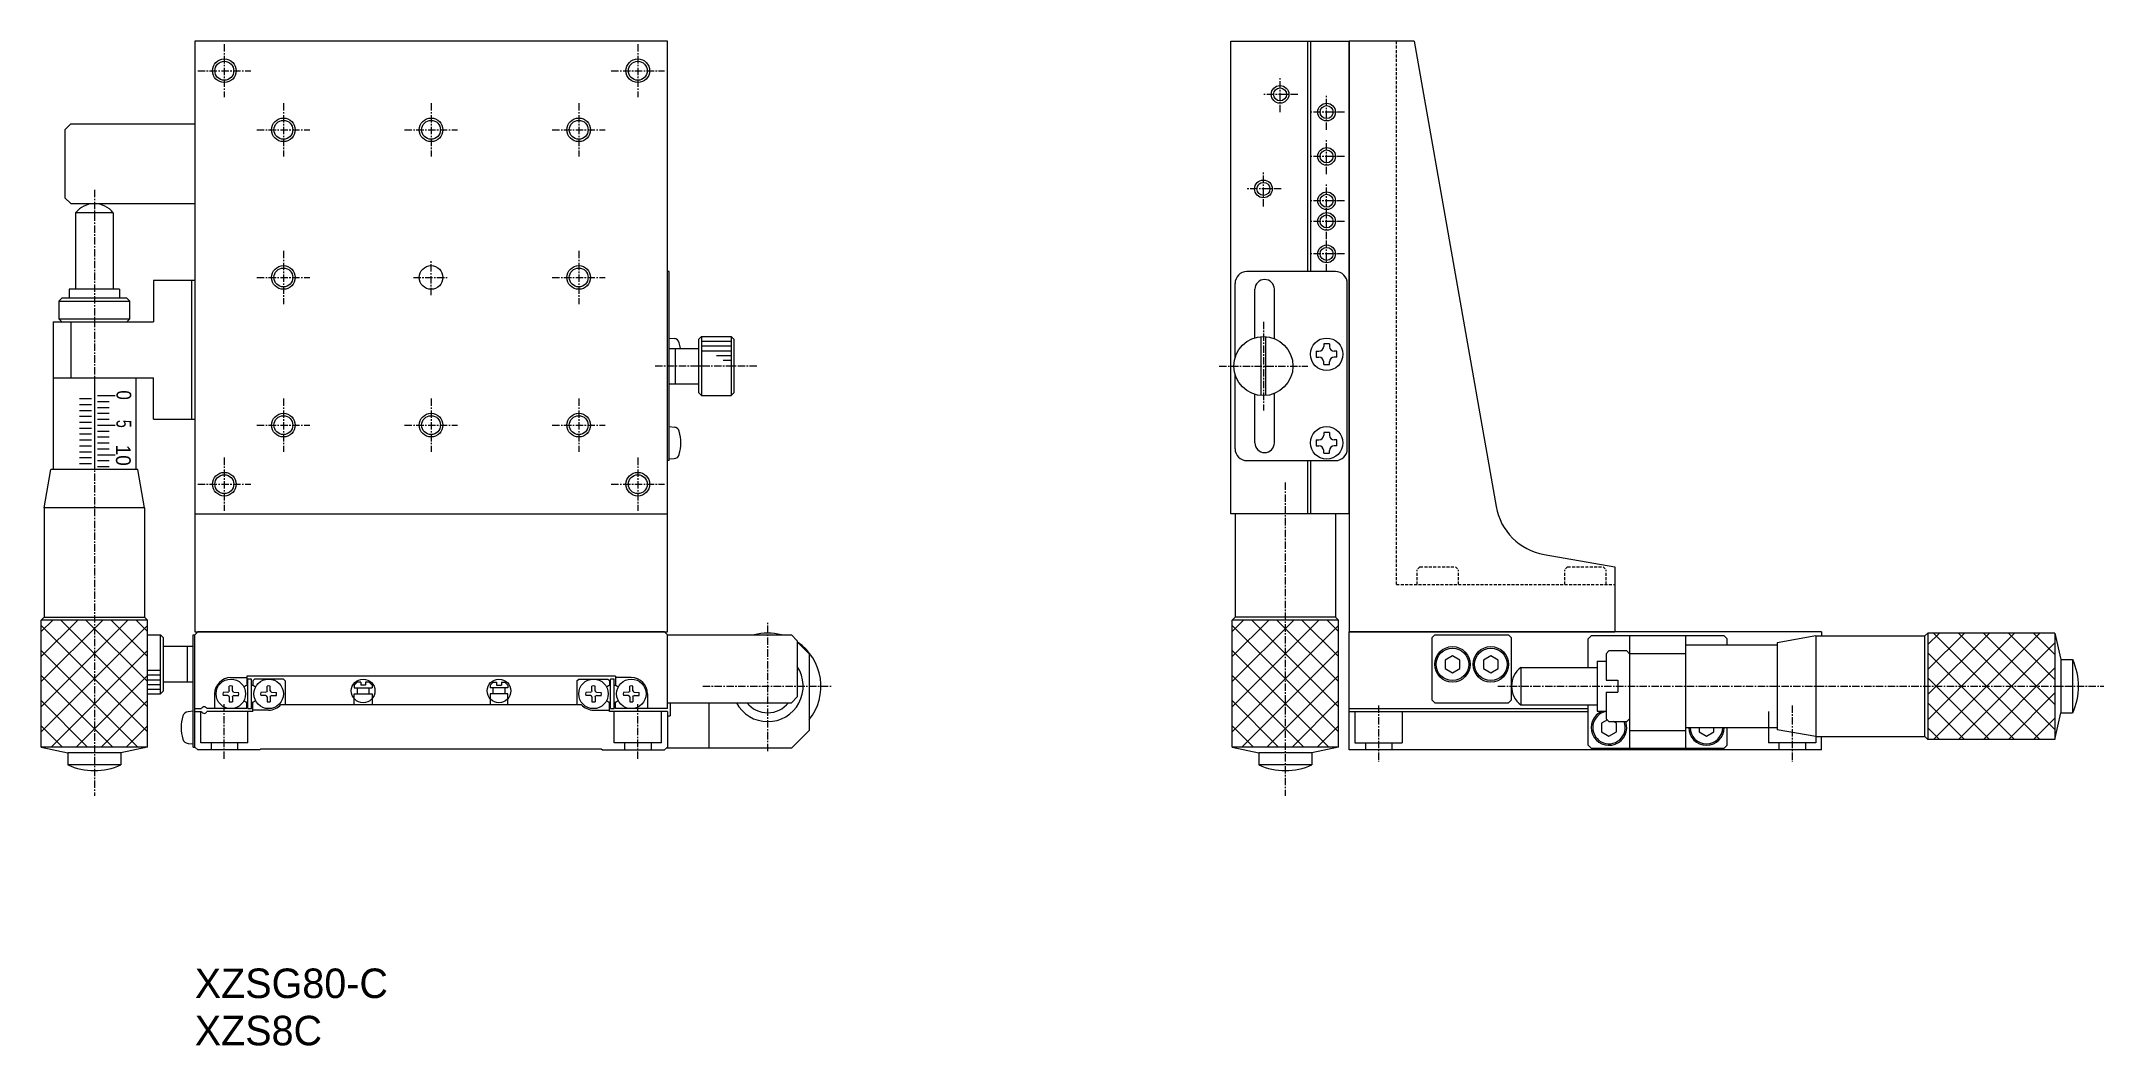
# Model space of a CAD drawing. Extents: x 87 to 436, y 33 to 203.
import ezdxf

# ---------------------------------------------------------------- set-up
doc = ezdxf.new("R2010")
doc.units = 0
doc.linetypes.add('CENTER', pattern=[2, 1.25, -0.25, 0.25, -0.25])
doc.linetypes.add('DASHED', pattern=[0.75, 0.5, -0.25])
doc.layers.get('0').update_dxf_attribs({"linetype": 'CONTINUOUS'})
doc.layers.add('CENTER', color=1, linetype='CENTER')

msp = doc.modelspace()

# ---------------------------------------------------------------- linework, layer by layer
at = {"color": 7, "linetype": 'CONTINUOUS'}
for p, q in [((113.25, 203.23), (113.25, 123.23)), ((113.25, 203.23), (113.25, 103.23)), ((193.25, 203.23), (113.25, 203.23)), ((193.25, 123.23), (193.25, 203.23)), ((193.25, 103.23), (193.25, 203.23)), ((288.67, 123.23), (288.67, 203.23)), ((288.67, 203.23), (308.67, 203.23)), ((301.67, 164.23), (301.67, 203.23)), ((302.17, 164.23), (302.17, 203.23)), ((308.67, 123.23), (308.67, 203.23)), ((308.67, 203.23), (308.67, 103.23)), ((319.67, 203.23), (308.67, 203.23)), ((319.67, 203.23), (333.56, 124.45)), ((91.25, 188.23), (92.25, 189.23)), ((92.25, 189.23), (113.25, 189.23)), ((91.25, 188.23), (91.25, 176.73)), ((92.25, 175.73), (91.25, 176.73)), ((92.25, 175.73), (113.25, 175.73)), ((99.43, 174.16), (93.08, 174.16)), ((93.08, 174.16), (93.08, 161.23)), ((99.43, 174.16), (99.43, 161.23)), ((193.55, 164.23), (193.25, 164.23)), ((193.55, 132.23), (193.55, 164.23)), ((306.37, 164.23), (291.37, 164.23)), ((100.5, 161.23), (92, 161.23)), ((92, 161.23), (92, 159.73)), ((100.5, 161.23), (100.5, 159.73)), ((113.25, 162.73), (106.25, 162.73)), ((106.25, 162.73), (106.25, 155.73)), ((112.75, 139.23), (112.75, 162.73)), ((289.37, 149.63), (289.37, 162.23)), ((292.72, 153.01), (292.72, 161.23)), ((296.02, 152.87), (296.02, 161.23)), ((308.37, 134.23), (308.37, 162.23)), ((90.75, 159.73), (90.25, 159.23)), ((90.25, 159.23), (102.25, 159.23)), ((90.25, 159.23), (90.25, 156.23)), ((101.75, 159.73), (90.75, 159.73)), ((101.75, 159.73), (102.25, 159.23)), ((102.25, 156.23), (102.25, 159.23)), ((89.25, 155.73), (106.25, 155.73)), ((89.25, 155.73), (89.25, 146.23)), ((90.25, 156.23), (102.25, 156.23)), ((90.75, 155.73), (90.25, 156.23)), ((92.25, 155.73), (92.25, 146.23)), ((102.25, 156.23), (101.75, 155.73)), ((193.55, 152.98), (194.4, 152.9)), ((193.55, 151.23), (198.55, 151.23)), ((194.55, 151.23), (194.55, 145.23)), ((199.05, 153.23), (198.55, 152.73)), ((198.55, 152.73), (198.55, 143.73)), ((199.05, 153.23), (204.05, 153.23)), ((199.05, 153.23), (199.05, 143.23)), ((204.05, 153.23), (204.05, 143.23)), ((204.55, 152.73), (204.05, 153.23)), ((204.55, 143.73), (204.55, 152.73)), ((293.77, 143.24), (293.77, 153.21)), ((294.57, 143.24), (294.57, 153.21)), ((303.12, 150.73), (303.57, 150.73)), ((303.12, 150.73), (303.12, 149.73)), ((304.37, 151.98), (304.37, 151.53)), ((305.37, 151.98), (304.37, 151.98)), ((305.37, 151.98), (305.37, 151.53)), ((306.62, 150.73), (306.17, 150.73)), ((306.62, 149.73), (306.62, 150.73)), ((289.37, 134.23), (289.37, 146.83)), ((303.12, 149.73), (303.57, 149.73)), ((304.37, 148.48), (304.37, 148.93)), ((304.37, 148.48), (305.37, 148.48)), ((305.37, 148.48), (305.37, 148.93)), ((306.62, 149.73), (306.17, 149.73)), ((89.25, 146.23), (106.25, 146.23)), ((89.25, 146.23), (89.25, 130.73)), ((103.25, 146.23), (103.25, 130.73)), ((106.25, 139.23), (106.25, 146.23)), ((193.55, 145.23), (198.55, 145.23)), ((198.55, 143.73), (199.05, 143.23)), ((199.05, 143.23), (204.05, 143.23)), ((204.05, 143.23), (204.55, 143.73)), ((292.72, 135.23), (292.72, 143.44)), ((296.02, 135.23), (296.02, 143.58)), ((106.25, 139.23), (113.25, 139.23)), ((193.55, 137.98), (194.4, 137.9)), ((304.37, 136.98), (304.37, 136.53)), ((305.37, 136.98), (304.37, 136.98)), ((305.37, 136.98), (305.37, 136.53)), ((303.12, 135.73), (303.57, 135.73)), ((303.12, 135.73), (303.12, 134.73)), ((303.12, 134.73), (303.57, 134.73)), ((304.37, 133.48), (304.37, 133.93)), ((304.37, 133.48), (305.37, 133.48)), ((305.37, 133.48), (305.37, 133.93)), ((306.62, 135.73), (306.17, 135.73)), ((306.62, 134.73), (306.17, 134.73)), ((306.62, 134.73), (306.62, 135.73)), ((87.75, 124.23), (88.9, 130.73)), ((103.61, 130.73), (88.9, 130.73)), ((104.75, 124.23), (103.61, 130.73)), ((193.55, 132.23), (193.25, 132.23)), ((194.4, 132.55), (193.55, 132.48)), ((291.37, 132.23), (306.37, 132.23)), ((301.67, 123.23), (301.67, 132.23)), ((302.17, 123.23), (302.17, 132.23)), ((104.75, 124.23), (87.75, 124.23)), ((87.75, 124.23), (87.75, 105.73)), ((104.75, 124.23), (104.75, 105.73)), ((113.25, 123.23), (193.25, 123.23)), ((308.67, 123.23), (288.67, 123.23)), ((289.37, 123.23), (289.37, 105.73)), ((306.37, 123.23), (306.37, 105.73)), ((341.68, 116.34), (353.67, 114.23)), ((353.67, 114.23), (353.67, 103.23)), ((87.75, 105.73), (87.25, 105.23)), ((105.25, 105.23), (87.25, 105.23)), ((87.25, 83.73), (87.25, 105.23)), ((87.75, 105.73), (104.75, 105.73)), ((104.75, 105.73), (105.25, 105.23)), ((105.25, 83.73), (105.25, 105.23)), ((289.37, 105.73), (288.87, 105.23)), ((306.87, 105.23), (288.87, 105.23)), ((288.87, 83.73), (288.87, 105.23)), ((306.37, 105.73), (289.37, 105.73)), ((306.37, 105.73), (306.87, 105.23)), ((306.87, 83.73), (306.87, 105.23)), ((105.25, 102.73), (107.45, 102.73)), ((107.45, 102.73), (107.95, 102.23)), ((107.95, 93.23), (107.95, 102.23)), ((112.95, 83.73), (112.95, 102.73)), ((112.95, 102.73), (113.25, 102.73)), ((113.25, 102.73), (113.75, 103.23)), ((113.25, 103.23), (193.25, 103.23)), ((113.25, 83.73), (113.25, 102.73)), ((192.75, 103.23), (113.75, 103.23)), ((193.25, 102.73), (192.75, 103.23)), ((193.25, 90.23), (193.25, 102.73)), ((193.25, 102.73), (214.25, 102.73)), ((214.25, 102.73), (215.25, 101.73)), ((215.25, 101.73), (215.25, 92.23)), ((215.25, 101.53), (217.25, 99.53)), ((308.67, 103.23), (353.67, 103.23)), ((388.67, 103.23), (308.67, 103.23)), ((308.67, 83.23), (308.67, 103.23)), ((308.67, 103.23), (353.67, 103.23)), ((323.17, 102.73), (322.67, 102.23)), ((322.67, 102.23), (322.67, 91.73)), ((323.17, 102.73), (335.67, 102.73)), ((336.17, 102.23), (335.67, 102.73)), ((336.17, 91.73), (336.17, 102.23)), ((349.67, 102.53), (349.17, 102.03)), ((349.17, 97.2), (349.17, 102.03)), ((372.17, 102.53), (349.67, 102.53)), ((356.17, 102.53), (356.17, 83.53)), ((365.67, 83.53), (365.67, 102.53)), ((372.67, 102.03), (372.17, 102.53)), ((372.67, 101.03), (372.67, 102.03)), ((387.67, 102.53), (381.17, 101.38)), ((381.17, 101.38), (381.17, 86.67)), ((387.67, 102.53), (387.67, 85.53)), ((387.67, 102.53), (406.17, 102.53)), ((388.67, 103.23), (388.67, 102.53)), ((406.17, 102.53), (406.67, 103.03)), ((406.17, 85.53), (406.17, 102.53)), ((428.17, 103.03), (406.67, 103.03)), ((428.17, 103.03), (429.17, 98.53)), ((112.95, 100.73), (107.95, 100.73)), ((111.95, 100.73), (111.95, 94.73)), ((217.25, 99.53), (217.25, 86.53)), ((326.17, 99.17), (324.92, 98.45)), ((324.92, 98.45), (324.92, 97)), ((327.42, 98.45), (326.17, 99.17)), ((327.42, 97), (327.42, 98.45)), ((332.67, 99.17), (331.42, 98.45)), ((331.42, 98.45), (331.42, 97)), ((333.92, 98.45), (332.67, 99.17)), ((333.92, 97), (333.92, 98.45)), ((350.67, 98.28), (350.67, 89.78)), ((350.67, 98.28), (352.17, 98.28)), ((352.17, 99.53), (352.67, 100.03)), ((352.17, 99.53), (352.17, 95.03)), ((355.67, 100.03), (352.67, 100.03)), ((355.67, 100.03), (356.17, 99.53)), ((365.67, 99.53), (356.17, 99.53)), ((365.67, 101.03), (381.17, 101.03)), ((429.17, 98.53), (431.17, 98.53)), ((112.95, 94.73), (107.95, 94.73)), ((119.35, 95.48), (122.05, 95.48)), ((122.05, 95.73), (122.05, 94.14)), ((184.45, 95.73), (122.05, 95.73)), ((122.25, 90.23), (122.25, 95.23)), ((122.85, 95.23), (122.25, 95.23)), ((122.85, 90.23), (122.85, 95.23)), ((123.05, 94.93), (123.35, 95.23)), ((123.05, 94.93), (123.05, 94.14)), ((128.25, 95.23), (123.35, 95.23)), ((128.55, 94.93), (128.25, 95.23)), ((128.55, 94.93), (128.55, 90.93)), ((140.25, 94.23), (140.75, 94.73)), ((141.35, 94.73), (140.75, 94.73)), ((141.35, 94.73), (141.35, 94.23)), ((142.15, 94.73), (142.15, 94.23)), ((142.75, 94.73), (142.15, 94.73)), ((143.25, 94.23), (142.75, 94.73)), ((163.25, 94.23), (163.75, 94.73)), ((163.75, 94.73), (164.35, 94.73)), ((164.35, 94.73), (164.35, 94.23)), ((165.15, 94.73), (165.15, 94.23)), ((165.15, 94.73), (165.75, 94.73)), ((166.25, 94.23), (165.75, 94.73)), ((177.95, 94.93), (178.25, 95.23)), ((177.95, 94.93), (177.95, 90.93)), ((178.25, 95.23), (183.15, 95.23)), ((183.45, 94.93), (183.15, 95.23)), ((183.45, 94.93), (183.45, 94.14)), ((183.65, 90.23), (183.65, 95.23)), ((184.25, 95.23), (183.65, 95.23)), ((184.25, 90.23), (184.25, 95.23)), ((184.45, 95.73), (184.45, 94.14)), ((187.15, 95.48), (184.45, 95.48)), ((324.92, 97), (326.17, 96.28)), ((326.17, 96.28), (327.42, 97)), ((331.42, 97), (332.67, 96.28)), ((332.67, 96.28), (333.92, 97)), ((337.74, 97.2), (350.67, 97.2)), ((352.17, 95.03), (354.17, 95.03)), ((354.17, 95.03), (354.17, 93.03)), ((105.25, 92.73), (107.45, 92.73)), ((107.45, 92.73), (107.95, 93.23)), ((116.6, 92.73), (116.6, 90.23)), ((118.87, 93), (118.03, 92.99)), ((118.87, 92.45), (118.03, 92.47)), ((118.87, 93), (119.01, 93.06)), ((118.87, 92.45), (119.01, 92.39)), ((119.08, 93.22), (119.01, 93.06)), ((119.08, 92.23), (119.01, 92.39)), ((119.08, 93.22), (119.09, 94.05)), ((119.08, 92.23), (119.09, 91.4)), ((119.63, 93.22), (119.61, 94.05)), ((119.63, 92.23), (119.61, 91.4)), ((119.63, 93.22), (119.7, 93.06)), ((119.63, 92.23), (119.7, 92.39)), ((119.84, 93), (119.7, 93.06)), ((119.84, 92.45), (119.7, 92.39)), ((119.84, 93), (120.68, 92.99)), ((119.84, 92.45), (120.68, 92.47)), ((122.05, 90.23), (122.05, 91.31)), ((123.05, 89.73), (123.05, 91.31)), ((125.27, 93), (124.43, 92.99)), ((125.27, 92.45), (124.43, 92.47)), ((125.27, 93), (125.41, 93.06)), ((125.27, 92.45), (125.41, 92.39)), ((125.48, 93.22), (125.41, 93.06)), ((125.48, 92.23), (125.41, 92.39)), ((125.48, 93.22), (125.49, 94.05)), ((125.48, 92.23), (125.49, 91.4)), ((126.03, 93.22), (126.01, 94.05)), ((126.03, 92.23), (126.01, 91.4)), ((126.03, 93.22), (126.1, 93.06)), ((126.03, 92.23), (126.1, 92.39)), ((126.24, 93), (126.1, 93.06)), ((126.24, 92.45), (126.1, 92.39)), ((126.24, 93), (127.08, 92.99)), ((126.24, 92.45), (127.08, 92.47)), ((127.83, 90.93), (178.68, 90.93)), ((140.25, 94.23), (140.25, 93.73)), ((140.25, 93.73), (143.25, 93.73)), ((140.25, 90.93), (140.25, 92.73)), ((140.25, 92.73), (143.25, 92.73)), ((140.75, 93.73), (140.75, 92.73)), ((142.15, 94.23), (141.35, 94.23)), ((142.75, 92.73), (142.75, 93.73)), ((143.25, 94.23), (143.25, 93.73)), ((143.25, 92.73), (143.25, 90.93)), ((163.25, 94.23), (163.25, 93.73)), ((166.25, 93.73), (163.25, 93.73)), ((163.25, 92.73), (163.25, 90.93)), ((166.25, 92.73), (163.25, 92.73)), ((163.75, 92.73), (163.75, 93.73)), ((164.35, 94.23), (165.15, 94.23)), ((165.75, 93.73), (165.75, 92.73)), ((166.25, 94.23), (166.25, 93.73)), ((166.25, 90.93), (166.25, 92.73)), ((180.27, 93), (179.43, 92.99)), ((180.27, 92.45), (179.43, 92.47)), ((180.27, 93), (180.41, 93.06)), ((180.27, 92.45), (180.41, 92.39)), ((180.48, 93.22), (180.41, 93.06)), ((180.48, 92.23), (180.41, 92.39)), ((180.48, 93.22), (180.49, 94.05)), ((180.48, 92.23), (180.49, 91.4)), ((181.03, 93.22), (181.01, 94.05)), ((181.03, 92.23), (181.01, 91.4)), ((181.03, 93.22), (181.1, 93.06)), ((181.03, 92.23), (181.1, 92.39)), ((181.24, 93), (181.1, 93.06)), ((181.24, 92.45), (181.1, 92.39)), ((181.24, 93), (182.08, 92.99)), ((181.24, 92.45), (182.08, 92.47)), ((183.45, 89.73), (183.45, 91.31)), ((184.45, 90.23), (184.45, 91.31)), ((186.67, 93), (185.83, 92.99)), ((186.67, 92.45), (185.83, 92.47)), ((186.67, 93), (186.81, 93.06)), ((186.67, 92.45), (186.81, 92.39)), ((186.88, 93.22), (186.81, 93.06)), ((186.88, 92.23), (186.81, 92.39)), ((186.88, 93.22), (186.89, 94.05)), ((186.88, 92.23), (186.89, 91.4)), ((187.43, 93.22), (187.41, 94.05)), ((187.43, 92.23), (187.41, 91.4)), ((187.43, 93.22), (187.5, 93.06)), ((187.43, 92.23), (187.5, 92.39)), ((187.64, 93), (187.5, 93.06)), ((187.64, 92.45), (187.5, 92.39)), ((187.64, 93), (188.48, 92.99)), ((187.64, 92.45), (188.48, 92.47)), ((189.9, 92.73), (189.9, 90.23)), ((193.25, 91.23), (214.25, 91.23)), ((193.75, 91.23), (193.75, 89.03)), ((200.25, 91.23), (200.25, 83.53)), ((215.25, 92.23), (214.25, 91.23)), ((322.67, 91.73), (323.17, 91.23)), ((323.17, 91.23), (335.67, 91.23)), ((335.67, 91.23), (336.17, 91.73)), ((337.74, 90.85), (350.67, 90.85)), ((349.17, 84.03), (349.17, 90.85)), ((352.17, 93.03), (352.17, 88.53)), ((352.17, 93.03), (354.17, 93.03)), ((112.95, 89.78), (112.11, 89.7)), ((113.25, 90.23), (114.4, 90.23)), ((113.25, 89.73), (114.4, 89.73)), ((122.05, 90.23), (115.31, 90.23)), ((123.05, 89.73), (115.31, 89.73)), ((122.25, 90.23), (122.85, 90.23)), ((125.75, 89.98), (123.05, 89.98)), ((180.75, 89.98), (183.45, 89.98)), ((193.25, 89.73), (183.45, 89.73)), ((183.65, 90.23), (184.25, 90.23)), ((193.25, 90.23), (184.45, 90.23)), ((193.25, 89.73), (193.25, 83.73)), ((193.25, 89.03), (193.75, 89.03)), ((308.67, 90.23), (349.17, 90.23)), ((308.67, 89.73), (349.17, 89.73)), ((350.67, 89.78), (352.17, 89.78)), ((352.39, 88.31), (351.42, 87.75)), ((351.42, 87.75), (351.42, 86.3)), ((352.17, 88.53), (352.67, 88.03)), ((352.67, 88.03), (355.67, 88.03)), ((353.92, 87.75), (353.44, 88.03)), ((353.92, 86.3), (353.92, 87.75)), ((356.17, 88.53), (355.67, 88.03)), ((428.17, 85.03), (429.17, 89.53)), ((429.17, 89.53), (431.17, 89.53)), ((112.11, 84.35), (112.95, 84.28)), ((217.25, 86.53), (214.25, 83.53)), ((349.17, 84.03), (349.67, 83.53)), ((351.42, 86.3), (352.67, 85.58)), ((352.67, 85.58), (353.92, 86.3)), ((356.17, 86.53), (365.67, 86.53)), ((365.67, 87.03), (381.17, 87.03)), ((367.92, 87.03), (367.92, 86.3)), ((367.92, 86.3), (369.17, 85.58)), ((369.17, 85.58), (370.42, 86.3)), ((370.42, 86.3), (370.42, 87.03)), ((372.17, 83.53), (372.67, 84.03)), ((372.67, 84.03), (372.67, 87.03)), ((387.67, 85.53), (381.17, 86.67)), ((387.67, 85.53), (406.17, 85.53)), ((388.67, 83.23), (388.67, 85.53)), ((406.17, 85.53), (406.67, 85.03)), ((428.17, 85.03), (406.67, 85.03)), ((105.25, 83.73), (87.25, 83.73)), ((87.25, 83.73), (91.75, 82.73)), ((100.75, 82.73), (91.75, 82.73)), ((91.75, 82.73), (91.75, 80.73)), ((100.75, 80.73), (91.75, 80.73)), ((105.25, 83.73), (100.75, 82.73)), ((100.75, 82.73), (100.75, 80.73)), ((112.95, 83.73), (113.25, 83.73)), ((113.25, 83.73), (113.75, 83.23)), ((124.25, 83.23), (113.75, 83.23)), ((124.45, 83.43), (124.25, 83.23)), ((124.45, 83.43), (182.05, 83.43)), ((182.05, 83.43), (182.25, 83.23)), ((182.25, 83.23), (192.75, 83.23)), ((193.25, 83.73), (192.75, 83.23)), ((214.25, 83.53), (193.07, 83.53)), ((306.87, 83.73), (288.87, 83.73)), ((288.87, 83.73), (293.37, 82.73)), ((302.37, 82.73), (293.37, 82.73)), ((293.37, 82.73), (293.37, 80.73)), ((302.37, 80.73), (293.37, 80.73)), ((306.87, 83.73), (302.37, 82.73)), ((302.37, 82.73), (302.37, 80.73)), ((388.67, 83.23), (308.67, 83.23)), ((349.67, 83.53), (372.17, 83.53))]:
    msp.add_line(p, q, dxfattribs=at)
at = {"color": 3, "linetype": 'DASHED'}
for p, q in [((316.67, 111.23), (316.67, 203.23)), ((320.67, 114.23), (320.17, 113.73)), ((320.17, 111.23), (320.17, 113.73)), ((320.67, 114.23), (326.67, 114.23)), ((326.67, 114.23), (327.17, 113.73)), ((327.17, 111.23), (327.17, 113.73)), ((345.67, 114.23), (345.17, 113.73)), ((345.17, 111.23), (345.17, 113.73)), ((345.67, 114.23), (351.67, 114.23)), ((351.67, 114.23), (352.17, 113.73)), ((352.17, 111.23), (352.17, 113.73)), ((316.67, 111.23), (353.67, 111.23))]:
    msp.add_line(p, q, dxfattribs=at)
at = {"color": 3, "linetype": 'CONTINUOUS'}
for p, q in [((199.05, 152.43), (204.05, 152.43)), ((199.05, 151.63), (204.05, 151.63)), ((199.05, 150.83), (204.05, 150.83)), ((201.56, 150.03), (204.05, 150.03)), ((202.68, 149.23), (204.05, 149.23)), ((96.25, 146.23), (96.25, 130.73)), ((96.75, 143.23), (99.75, 143.23)), ((93.75, 142.73), (95.75, 142.73)), ((93.75, 141.73), (95.75, 141.73)), ((93.75, 140.73), (95.75, 140.73)), ((93.75, 139.73), (95.75, 139.73)), ((96.75, 142.23), (98.75, 142.23)), ((96.75, 141.23), (98.75, 141.23)), ((96.75, 140.23), (98.75, 140.23)), ((93.75, 138.73), (95.75, 138.73)), ((93.75, 137.73), (95.75, 137.73)), ((93.75, 136.73), (95.75, 136.73)), ((96.75, 139.23), (98.75, 139.23)), ((96.75, 138.23), (99.75, 138.23)), ((96.75, 137.23), (98.75, 137.23)), ((96.75, 136.23), (98.75, 136.23)), ((93.75, 135.73), (95.75, 135.73)), ((93.75, 135.73), (95.75, 135.73)), ((93.75, 134.73), (95.75, 134.73)), ((93.75, 133.73), (95.75, 133.73)), ((93.75, 132.73), (95.75, 132.73)), ((96.75, 135.23), (98.75, 135.23)), ((96.75, 134.23), (98.75, 134.23)), ((96.75, 133.23), (99.75, 133.23)), ((93.75, 131.73), (95.75, 131.73)), ((93.75, 131.73), (95.75, 131.73)), ((96.75, 132.23), (98.75, 132.23)), ((96.75, 131.23), (98.75, 131.23)), ((87.25, 94.8), (97.68, 105.23)), ((87.25, 90.56), (101.92, 105.23)), ((87.25, 103.28), (89.2, 105.23)), ((87.25, 99.04), (93.44, 105.23)), ((90.59, 105.23), (105.25, 90.56)), ((94.83, 105.23), (105.25, 94.8)), ((99.07, 105.23), (105.25, 99.04)), ((103.31, 105.23), (105.25, 103.28)), ((288.87, 90.56), (303.54, 105.23)), ((288.87, 103.28), (290.82, 105.23)), ((288.87, 99.04), (295.06, 105.23)), ((288.87, 94.8), (299.3, 105.23)), ((292.21, 105.23), (306.87, 90.56)), ((296.45, 105.23), (306.87, 94.8)), ((300.69, 105.23), (306.87, 99.04)), ((304.93, 105.23), (306.87, 103.28)), ((87.25, 104.31), (105.25, 86.31)), ((87.25, 86.31), (105.25, 104.31)), ((107.45, 92.73), (107.45, 102.73)), ((288.87, 104.31), (306.87, 86.31)), ((288.87, 86.31), (306.87, 104.31)), ((406.67, 103.03), (406.67, 85.03)), ((406.67, 88.36), (421.34, 103.03)), ((406.67, 92.6), (417.1, 103.03)), ((406.67, 96.84), (412.86, 103.03)), ((406.67, 101.08), (408.62, 103.03)), ((407.59, 85.03), (425.59, 103.03)), ((425.59, 85.03), (407.59, 103.03)), ((428.17, 86.68), (411.83, 103.03)), ((411.83, 85.03), (428.17, 101.37)), ((428.17, 90.92), (416.07, 103.03)), ((428.17, 95.17), (420.31, 103.03)), ((428.17, 99.41), (424.56, 103.03)), ((428.17, 103.03), (428.17, 85.03)), ((87.25, 100.07), (103.6, 83.73)), ((88.91, 83.73), (105.25, 100.07)), ((288.87, 100.07), (305.22, 83.73)), ((290.53, 83.73), (306.87, 100.07)), ((421.34, 85.03), (406.67, 99.69)), ((429.17, 98.53), (429.17, 89.53)), ((431.17, 98.53), (431.17, 89.53)), ((87.25, 95.83), (99.36, 83.73)), ((93.15, 83.73), (105.25, 95.83)), ((105.25, 96.73), (107.45, 96.73)), ((105.25, 95.93), (107.45, 95.93)), ((105.25, 95.13), (107.45, 95.13)), ((105.25, 94.33), (107.45, 94.33)), ((288.87, 95.83), (300.98, 83.73)), ((294.77, 83.73), (306.87, 95.83)), ((337.74, 97.2), (337.74, 90.85)), ((417.1, 85.03), (406.67, 95.45)), ((416.07, 85.03), (428.17, 97.13)), ((87.25, 91.59), (95.11, 83.73)), ((97.39, 83.73), (105.25, 91.59)), ((105.25, 93.53), (107.45, 93.53)), ((288.87, 91.59), (296.73, 83.73)), ((299.01, 83.73), (306.87, 91.59)), ((412.86, 85.03), (406.67, 91.21)), ((420.31, 85.03), (428.17, 92.89)), ((87.25, 87.34), (90.87, 83.73)), ((101.64, 83.73), (105.25, 87.34)), ((114.25, 84.43), (114.25, 89.73)), ((122.25, 84.43), (122.25, 89.73)), ((184.25, 84.43), (184.25, 89.73)), ((192.25, 84.43), (192.25, 89.73)), ((288.87, 87.34), (292.49, 83.73)), ((303.26, 83.73), (306.87, 87.34)), ((309.67, 89.73), (309.67, 84.43)), ((317.67, 89.73), (317.67, 84.43)), ((379.67, 89.73), (379.67, 84.43)), ((387.67, 89.73), (387.67, 84.43)), ((424.56, 85.03), (428.17, 88.64)), ((122.25, 84.43), (114.25, 84.43)), ((116, 84.43), (116, 83.23)), ((120.5, 84.43), (120.5, 83.23)), ((192.25, 84.43), (184.25, 84.43)), ((186, 84.43), (186, 83.23)), ((190.5, 84.43), (190.5, 83.23)), ((309.67, 84.43), (317.67, 84.43)), ((311.42, 84.43), (311.42, 83.23)), ((315.92, 84.43), (315.92, 83.23)), ((387.67, 84.43), (379.67, 84.43)), ((381.42, 84.43), (381.42, 83.23)), ((385.92, 84.43), (385.92, 83.23)), ((408.62, 85.03), (406.67, 86.97))]:
    msp.add_line(p, q, dxfattribs=at)
for centre, radius in [((118.25, 198.23), 2), ((188.25, 198.23), 2), ((296.98, 194.23), 1.5), ((304.87, 191.23), 1.5), ((128.25, 188.23), 2), ((153.25, 188.23), 2), ((178.25, 188.23), 2), ((304.87, 183.73), 1.5), ((294.17, 178.23), 1.5), ((304.87, 176.23), 1.5), ((304.87, 172.73), 1.5), ((304.87, 167.23), 1.5), ((128.25, 163.23), 2), ((178.25, 163.23), 2), ((128.25, 138.23), 2), ((153.25, 138.23), 2), ((178.25, 138.23), 2), ((118.25, 128.23), 2), ((188.25, 128.23), 2), ((141.75, 93.23), 2), ((164.75, 93.23), 2)]:
    msp.add_circle(centre, radius, dxfattribs=at)
at = {"color": 7, "linetype": 'CONTINUOUS'}
for centre, radius in [((118.25, 198.23), 1.6), ((188.25, 198.23), 1.6), ((296.98, 194.23), 1.1), ((304.87, 191.23), 1.1), ((128.25, 188.23), 1.6), ((153.25, 188.23), 1.6), ((178.25, 188.23), 1.6), ((304.87, 183.73), 1.1), ((294.17, 178.23), 1.1), ((304.87, 176.23), 1.1), ((304.87, 172.73), 1.1), ((304.87, 167.23), 1.1), ((128.25, 163.23), 1.6), ((153.25, 163.23), 2), ((178.25, 163.23), 1.6), ((294.17, 148.23), 5), ((304.87, 150.23), 2.75), ((128.25, 138.23), 1.6), ((153.25, 138.23), 1.6), ((178.25, 138.23), 1.6), ((304.87, 135.23), 2.75), ((118.25, 128.23), 1.6), ((188.25, 128.23), 1.6), ((326.17, 97.73), 3), ((326.17, 97.73), 2.75), ((332.67, 97.73), 3), ((332.67, 97.73), 2.75), ((119.35, 92.73), 2.5), ((125.75, 92.73), 2.5), ((180.75, 92.73), 2.5), ((187.15, 92.73), 2.5)]:
    msp.add_circle(centre, radius, dxfattribs=at)
for centre, radius, start, end in [((96.25, 171.73), 4, 37.4626, 142.5374), ((291.37, 162.23), 2, 90, 180), ((306.37, 162.23), 2, 0, 90), ((294.37, 161.23), 1.65, 0, 180), ((194.31, 151.91), 1, 16.257, 85), ((188.55, 150.23), 7, 8.2132, 16.257), ((303.57, 151.53), 0.8, 270, 0), ((306.17, 151.53), 0.8, 180, 270), ((303.57, 148.93), 0.8, 0, 90), ((306.17, 148.93), 0.8, 90, 180), ((194.31, 136.91), 1, 16.257, 85), ((188.55, 135.23), 7, 343.743, 16.257), ((303.57, 136.53), 0.8, 270, 0), ((306.17, 136.53), 0.8, 180, 270), ((194.31, 133.55), 1, 275, 343.743), ((291.37, 134.23), 2, 180, 270), ((294.37, 135.23), 1.65, 180, 0), ((303.57, 133.93), 0.8, 0, 90), ((306.17, 133.93), 0.8, 90, 180), ((306.37, 134.23), 2, 270, 0), ((343.41, 126.19), 10, 190, 260), ((210.25, 94.03), 9, 75.165, 104.835), ((210.25, 94.03), 9, 321.0575, 55.8594), ((421.55, 94.03), 10.62, 334.9424, 25.0576), ((119.35, 92.73), 2.75, 90, 180), ((187.15, 92.73), 2.75, 360, 90), ((210.25, 94.03), 6, 207.8181, 33.5574), ((340.17, 94.03), 4, 127.4626, 232.5374), ((119.35, 92.73), 1.35, 168.8959, 191.1041), ((119.35, 92.73), 1.35, 78.8959, 101.1041), ((119.35, 92.73), 1.35, 258.8959, 281.1041), ((119.35, 92.73), 1.35, 348.8959, 11.1041), ((122.55, 92.73), 1.5, 101.5369, 130.5416), ((122.55, 92.73), 1.5, 229.4584, 258.463), ((122.55, 92.73), 1.5, 49.4584, 78.463), ((122.55, 92.73), 1.5, 281.537, 310.5416), ((125.75, 92.73), 1.35, 168.8959, 191.1041), ((125.75, 92.73), 1.35, 78.8959, 101.1041), ((125.75, 92.73), 1.35, 258.8959, 281.1041), ((125.75, 92.73), 2.75, 270, 319.1149), ((125.75, 92.73), 1.35, 348.8959, 11.1041), ((180.75, 92.73), 2.75, 220.8851, 270), ((180.75, 92.73), 1.35, 168.8959, 191.1041), ((180.75, 92.73), 1.35, 78.8959, 101.1041), ((180.75, 92.73), 1.35, 258.8959, 281.1041), ((180.75, 92.73), 1.35, 348.8959, 11.1041), ((183.95, 92.73), 1.5, 101.5369, 130.5416), ((183.95, 92.73), 1.5, 229.4584, 258.463), ((183.95, 92.73), 1.5, 49.4584, 78.463), ((183.95, 92.73), 1.5, 281.537, 310.5416), ((187.15, 92.73), 1.35, 168.8959, 191.1041), ((187.15, 92.73), 1.35, 78.8959, 101.1041), ((187.15, 92.73), 1.35, 258.8959, 281.1041), ((187.15, 92.73), 1.35, 348.8959, 11.1041), ((210.25, 94.03), 4.5, 218.4786, 321.5214), ((117.95, 87.03), 7, 163.743, 196.257), ((112.19, 88.71), 1, 95, 163.743), ((114.85, 90.03), 0.5, 23.5782, 156.4218), ((114.85, 89.93), 0.5, 203.5782, 336.4218), ((352.67, 87.03), 3, 113.5564, 19.4712), ((352.67, 87.03), 2.75, 100.4757, 21.3237), ((112.19, 85.35), 1, 196.257, 265), ((369.17, 87.03), 3, 180, 0), ((369.17, 87.03), 2.75, 180, 0), ((96.25, 90.35), 10.62, 244.9424, 295.0576), ((297.87, 90.35), 10.62, 244.9424, 295.0576)]:
    msp.add_arc(centre, radius, start, end, dxfattribs=at)
at = {"layer": 'CENTER', "color": 1, "linetype": 'CENTER'}
for p, q in [((118.25, 202.73), (118.25, 193.73)), ((188.25, 202.73), (188.25, 193.73)), ((113.75, 198.23), (122.75, 198.23)), ((183.75, 198.23), (192.75, 198.23)), ((296.98, 191.23), (296.98, 197.23)), ((128.25, 192.73), (128.25, 183.73)), ((153.25, 192.73), (153.25, 183.73)), ((178.25, 192.73), (178.25, 183.73)), ((299.98, 194.23), (293.98, 194.23)), ((304.87, 188.23), (304.87, 194.23)), ((307.87, 191.23), (301.87, 191.23)), ((123.75, 188.23), (132.75, 188.23)), ((148.75, 188.23), (157.75, 188.23)), ((173.75, 188.23), (182.75, 188.23)), ((304.87, 180.73), (304.87, 186.73)), ((307.87, 183.73), (301.87, 183.73)), ((297.17, 178.23), (291.17, 178.23)), ((294.17, 175.23), (294.17, 181.23)), ((304.87, 173.23), (304.87, 179.23)), ((96.25, 178.05), (96.25, 75.47)), ((307.87, 176.23), (301.87, 176.23)), ((304.87, 169.73), (304.87, 175.73)), ((307.87, 172.73), (301.87, 172.73)), ((128.25, 167.73), (128.25, 158.73)), ((178.25, 167.73), (178.25, 158.73)), ((304.87, 164.23), (304.87, 170.23)), ((153.25, 160.23), (153.25, 166.23)), ((307.87, 167.23), (301.87, 167.23)), ((123.75, 163.23), (132.75, 163.23)), ((150.25, 163.23), (156.25, 163.23)), ((173.75, 163.23), (182.75, 163.23)), ((294.17, 155.73), (294.17, 140.73)), ((208.42, 148.23), (191.16, 148.23)), ((286.67, 148.23), (301.67, 148.23)), ((128.25, 142.73), (128.25, 133.73)), ((153.25, 142.73), (153.25, 133.73)), ((178.25, 142.73), (178.25, 133.73)), ((123.75, 138.23), (132.75, 138.23)), ((148.75, 138.23), (157.75, 138.23)), ((173.75, 138.23), (182.75, 138.23)), ((118.25, 132.73), (118.25, 123.73)), ((188.25, 132.73), (188.25, 123.73)), ((113.75, 128.23), (122.75, 128.23)), ((183.75, 128.23), (192.75, 128.23)), ((297.87, 128.51), (297.87, 75.47)), ((210.25, 83.03), (210.25, 105.03)), ((118.25, 81.73), (118.25, 91.06)), ((188.25, 81.73), (188.25, 91.06)), ((199.25, 94.03), (221.25, 94.03)), ((333.85, 94.03), (436.43, 94.03)), ((313.67, 90.78), (313.67, 81.25)), ((383.67, 90.78), (383.67, 81.25))]:
    msp.add_line(p, q, dxfattribs=at)

# ---------------------------------------------------------------- texts
at = {"color": 3, "linetype": 'CONTINUOUS'}
for s, width, p in [('0', 0.864, (99.99, 144.12)), ('5', 0.72, (99.99, 139.12)), ('10', 0.96, (99.9, 134.92))]:
    msp.add_text(s, height=2.5, rotation=270, dxfattribs=dict(at, width=width)).set_placement(p)
at = {"color": 7, "linetype": 'CONTINUOUS'}
for s, p in [('XZSG80-C', (113.25, 41.23)), ('XZS8C', (113.25, 33.23))]:
    msp.add_text(s, height=5, dxfattribs=at).set_placement(p)

doc.saveas('drawing.dxf')
